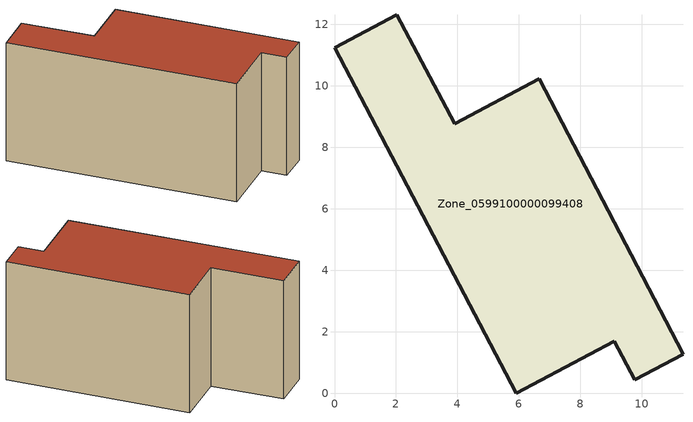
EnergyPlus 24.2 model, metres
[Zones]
Zone_0599100000099408
 floor ground (C_G): 3.91,8.78 6.66,10.23 11.34,1.27 9.77,0.43 9.11,1.69 5.91,0 0,11.23 2.03,12.31 z0
 wall outside (C_F): 2.03,12.31 0,11.23 5.91,0 9.11,1.69 9.77,0.43 11.34,1.27 6.66,10.23 3.91,8.78 2.03,12.31 z0:6.88
 roof outside (C_R): 3.91,8.78 2.03,12.31 0,11.23 5.91,0 9.11,1.69 9.77,0.43 11.34,1.27 6.66,10.23 z6.88
[BUILDING]
Pand.0599100000099408: North Axis=0; Terrain=City; Loads Convergence Tolerance Value=0.04; Temperature Convergence Tolerance Value=0.4; Solar Distribution=FullExterior; Maximum Number of Warmup Days=25; Minimum Number of Warmup Days=1
[Site:Location]
Rotterdam.The.Hague.AP_ZH_NLD Design_Conditions: Latitude=51.96; Longitude=4.45; Time Zone=1; Elevation=-4.5
[SITE:GROUNDTEMPERATURE:BUILDINGSURFACE]
18, 18, 18, 18, 18, 18, 18, 18, 18, 18, 18, 18
[MATERIAL] Thermal Absorptance=0.9; Solar Absorptance=0.7; Visible Absorptance=0.7
Name | Roughness | Thickness | Conductivity | Density | Specific Heat
G.TI.1975-1991 | MediumSmooth | 0.15 | 0.288461 | 540 | 1210
F.TI.1975-1991 | Rough | 0.3 | 0.230769 | 1920 | 840
R.TI.1975-1991 | MediumRough | 0.2 | 0.153846 | 1500 | 1000
[CONSTRUCTION]
C_G: G.TI.1975-1991
C_F: F.TI.1975-1991
C_R: R.TI.1975-1991
[ZONE]
Zone_0599100000099408: Type=1; Multiplier=1; Ceiling Height=Autocalculate; Volume=Autocalculate; Floor Area=autocalculate; Part of Total Floor Area=Yes
[ZONEINFILTRATION:DESIGNFLOWRATE]
Infil_Zone_0599100000099408: Zone or ZoneList or Space or SpaceList=Zone_0599100000099408; Schedule=AlwaysOn; Design Flow Rate Calculation Method=Flow/Area; Flow Rate per Floor Area=0.003; Constant Term Coefficient=1; Temperature Term Coefficient=0; Velocity Term Coefficient=0; Velocity Squared Term Coefficient=0
[HVACTEMPLATE:ZONE:IDEALLOADSAIRSYSTEM]
Zone_0599100000099408: Maximum Heating Supply Air Temperature=50; Minimum Cooling Supply Air Temperature=13; Maximum Heating Supply Air Humidity Ratio=0.0156; Minimum Cooling Supply Air Humidity Ratio=0.0077; Heating Limit=NoLimit; Cooling Limit=NoLimit; Dehumidification Control Type=ConstantSensibleHeatRatio; Cooling Sensible Heat Ratio=0.7; Dehumidification Setpoint=60; Humidification Control Type=None; Humidification Setpoint=30; Outdoor Air Method=None; Outdoor Air Flow Rate per Person=0.00944; Outdoor Air Flow Rate per Zone Floor Area=0; Outdoor Air Flow Rate per Zone=0; Demand Controlled Ventilation Type=None; Outdoor Air Economizer Type=NoEconomizer; Heat Recovery Type=None; Sensible Heat Recovery Effectiveness=0.7; Latent Heat Recovery Effectiveness=0.65
[ZONECONTROL:THERMOSTAT]
ThermostatControl_Zone_0599100000099408: Zone or ZoneList=Zone_0599100000099408; Control Type Schedule=DualSetpointControlType; Control 1=Thermostat_Zone_0599100000099408; Temperature Difference Between Cutout And Setpoint=0
[THERMOSTATSETPOINT:DUALSETPOINT]
Thermostat_Zone_0599100000099408: Heating Setpoint Temperature Schedule=HeatingSetpoint_Zone_0599100000099408; Cooling Setpoint Temperature Schedule=CoolingSetpoint_Zone_0599100000099408
[SCHEDULE:COMPACT]
HeatingSetpoint_Zone_0599100000099408: Through: 12/31, For: AllDays, Until: 24:00, 21
CoolingSetpoint_Zone_0599100000099408: Through: 12/31, For: AllDays, Until: 24:00, 24
DualSetpointControlType: Through: 12/31, For: AllDays, Until: 24:00, 4
AlwaysOn: Through: 12/31, For: AllDays, Until: 24:00, 1
